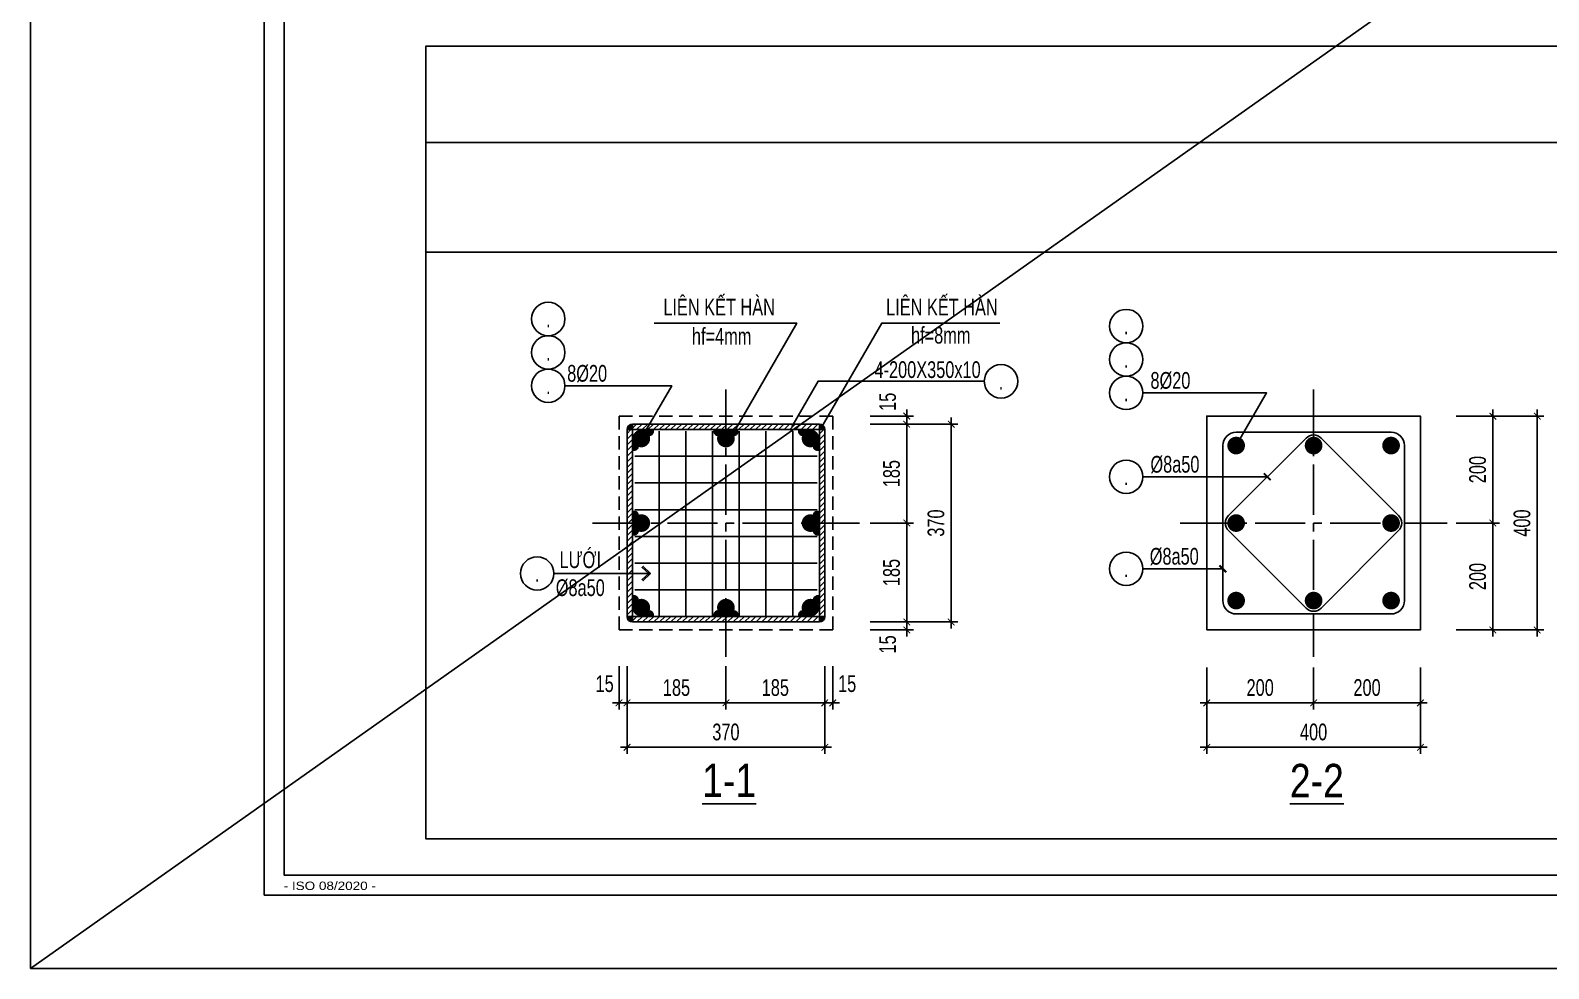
# Model space of a CAD drawing. Extents: x -24357 to 91799, y -17201 to -2351.
# Drawn here: x 70774 to 76457, y -17201 to -13691 of the extents above; entities that cross this region are included whole.
import ezdxf
from ezdxf.enums import TextEntityAlignment as Align

# ---------------------------------------------------------------- set-up
doc = ezdxf.new("R2010")
doc.units = 0
doc.header["$LTSCALE"] = 500
doc.header["$MEASUREMENT"] = 0
doc.header["$PDMODE"] = 3
doc.linetypes.add('CENTER2', pattern=[1.125, 0.75, -0.125, 0.125, -0.125])
doc.linetypes.add('HIDDEN', pattern=[0.375, 0.25, -0.125])
doc.layers.get('0').update_dxf_attribs({"linetype": 'CONTINUOUS'})
doc.layers.get('DEFPOINTS').update_dxf_attribs({"linetype": 'CONTINUOUS'})
for name, color, linetype in [('CDC -TEXT KHUNG', 7, 'CONTINUOUS'), ('CDC-KHUNGTEN', 7, 'CONTINUOUS'), ('CDC.01.AXIS', 160, 'CENTER2'), ('CDC.02.DIM', 1, 'CONTINUOUS'), ('CDC.03.BORDER', 3, 'CONTINUOUS'), ('CDC.04.HIDDEN', 8, 'HIDDEN'), ('CDC.05.STEEL', 4, 'CONTINUOUS'), ('CDC.06.TEXT', 2, 'CONTINUOUS'), ('CDC.10.HATCH', 251, 'CONTINUOUS'), ('CDC.11.NOTE', 8, 'CONTINUOUS')]:
    doc.layers.add(name, color=color, linetype=linetype)
doc.layers.add('KCS_Plotter', color=11, linetype='CONTINUOUS', plot=False)
doc.styles.add('ARIAL', font='arial.ttf', dxfattribs={"width": 0.7})
doc.styles.add('KT CDC', font='arial.ttf', dxfattribs={"width": 0.85, "height": 200})
doc.dimstyles.new('DIM25X0.5', dxfattribs={"dimscale": 25, "dimtxt": 2.5, "dimasz": 1, "dimexe": 1, "dimexo": 0, "dimgap": 1, "dimtad": 1, "dimdec": 0, "dimlfac": 0.5, "dimzin": 0, "dimdsep": 46, "dimtxsty": 'ARIAL', "dimblk": 'ARCHTICK', "dimcen": 0, "dimdle": 1, "dimclrd": 1, "dimclre": 1, "dimclrt": 2, "dimadec": 0, "dimazin": 0, "dimtfac": 1, "dimtdec": 0, "dimtix": 1, "dimtmove": 2, "dimatfit": 3, "dimldrblk": 'ARCHTICK', "dimfxl": 1, "dimtolj": 1, "dimtzin": 0, "dimarcsym": 0})

# ---------------------------------------------------------------- blocks, each defined once
blk = doc.blocks.new('_ArchTick')
at = {"color": 0, "linetype": 'ByBlock', "const_width": 0.15}
blk.add_lwpolyline([(-0.5, -0.5), (0.5, 0.5)], dxfattribs=at)
blk = doc.blocks.new('*D349')
at = {"layer": 'CDC.02.DIM', "color": 1, "lineweight": -2, "transparency": 16777216}
for p, q in [((73007.4, -16069.9), (73007.4, -16232.1)), ((73377.4, -16069.9), (73377.4, -16232.1)), ((73402.4, -16207.1), (72982.4, -16207.1))]:
    blk.add_line(p, q, dxfattribs=at)
at = {"layer": 'DEFPOINTS', "color": 0, "transparency": 16777216}
for p in [(73007.4, -16069.9), (73377.4, -16069.9), (73007.4, -16207.1)]:
    blk.add_point(p, dxfattribs=at)
at = {"layer": 'CDC.02.DIM', "color": 1, "lineweight": -2, "transparency": 16777216, "xscale": 25, "yscale": 25, "zscale": 25, "rotation": 180}
blk.add_blockref('_ArchTick', (73007.4, -16207.1), dxfattribs=at)
at = {"layer": 'CDC.02.DIM', "color": 1, "lineweight": -2, "transparency": 16777216, "xscale": 25, "yscale": 25, "zscale": 25}
blk.add_blockref('_ArchTick', (73377.4, -16207.1), dxfattribs=at)
at = {"layer": 'CDC.02.DIM', "color": 2, "transparency": 16777216, "insert": (73192.4, -16150.2), "char_height": 62.5, "attachment_point": 5, "style": 'ARIAL'}
blk.add_mtext('\\A1;185', dxfattribs=at)
blk = doc.blocks.new('*D350')
at = {"layer": 'CDC.02.DIM', "color": 1, "lineweight": -2, "transparency": 16777216}
for p, q in [((73007.4, -16069.9), (73007.4, -16398.3)), ((73747.4, -16069.9), (73747.4, -16398.3)), ((73772.4, -16373.3), (72982.4, -16373.3))]:
    blk.add_line(p, q, dxfattribs=at)
at = {"layer": 'DEFPOINTS', "color": 0, "transparency": 16777216}
for p in [(73007.4, -16069.9), (73747.4, -16069.9), (73007.4, -16373.3)]:
    blk.add_point(p, dxfattribs=at)
at = {"layer": 'CDC.02.DIM', "color": 1, "lineweight": -2, "transparency": 16777216, "xscale": 25, "yscale": 25, "zscale": 25, "rotation": 180}
blk.add_blockref('_ArchTick', (73007.4, -16373.3), dxfattribs=at)
at = {"layer": 'CDC.02.DIM', "color": 1, "lineweight": -2, "transparency": 16777216, "xscale": 25, "yscale": 25, "zscale": 25}
blk.add_blockref('_ArchTick', (73747.4, -16373.3), dxfattribs=at)
at = {"layer": 'CDC.02.DIM', "color": 2, "transparency": 16777216, "insert": (73377.4, -16316.4), "char_height": 62.5, "attachment_point": 5, "style": 'ARIAL'}
blk.add_mtext('\\A1;370', dxfattribs=at)
blk = doc.blocks.new('*D351')
at = {"layer": 'CDC.02.DIM', "color": 1, "lineweight": -2, "transparency": 16777216}
for p, q in [((72977.4, -16069.9), (72977.4, -16232.1)), ((73007.4, -16069.9), (73007.4, -16232.1)), ((72977.4, -16207.1), (72952.4, -16207.1)), ((72977.4, -16207.1), (73007.4, -16207.1)), ((73007.4, -16207.1), (73032.4, -16207.1))]:
    blk.add_line(p, q, dxfattribs=at)
at = {"layer": 'DEFPOINTS', "color": 0, "transparency": 16777216}
for p in [(72977.4, -16069.9), (73007.4, -16069.9), (73007.4, -16207.1)]:
    blk.add_point(p, dxfattribs=at)
at = {"layer": 'CDC.02.DIM', "color": 1, "lineweight": -2, "transparency": 16777216, "xscale": 25, "yscale": 25, "zscale": 25}
blk.add_blockref('_ArchTick', (72977.4, -16207.1), dxfattribs=at)
at = {"layer": 'CDC.02.DIM', "color": 1, "lineweight": -2, "transparency": 16777216, "xscale": 25, "yscale": 25, "zscale": 25, "rotation": 180}
blk.add_blockref('_ArchTick', (73007.4, -16207.1), dxfattribs=at)
at = {"layer": 'CDC.02.DIM', "color": 2, "transparency": 16777216, "insert": (72923.5, -16135.6), "char_height": 62.5, "attachment_point": 5, "style": 'ARIAL'}
blk.add_mtext('\\A1;15', dxfattribs=at)
blk = doc.blocks.new('*D352')
at = {"layer": 'CDC.02.DIM', "color": 1, "lineweight": -2, "transparency": 16777216}
for p, q in [((73377.4, -16069.9), (73377.4, -16232.1)), ((73747.4, -16069.9), (73747.4, -16232.1)), ((73352.4, -16207.1), (73772.4, -16207.1))]:
    blk.add_line(p, q, dxfattribs=at)
at = {"layer": 'DEFPOINTS', "color": 0, "transparency": 16777216}
for p in [(73377.4, -16069.9), (73747.4, -16069.9), (73747.4, -16207.1)]:
    blk.add_point(p, dxfattribs=at)
at = {"layer": 'CDC.02.DIM', "color": 1, "lineweight": -2, "transparency": 16777216, "xscale": 25, "yscale": 25, "zscale": 25, "rotation": 180}
blk.add_blockref('_ArchTick', (73377.4, -16207.1), dxfattribs=at)
at = {"layer": 'CDC.02.DIM', "color": 1, "lineweight": -2, "transparency": 16777216, "xscale": 25, "yscale": 25, "zscale": 25}
blk.add_blockref('_ArchTick', (73747.4, -16207.1), dxfattribs=at)
at = {"layer": 'CDC.02.DIM', "color": 2, "transparency": 16777216, "insert": (73562.4, -16150.2), "char_height": 62.5, "attachment_point": 5, "style": 'ARIAL'}
blk.add_mtext('\\A1;185', dxfattribs=at)
blk = doc.blocks.new('*D353')
at = {"layer": 'CDC.02.DIM', "color": 1, "lineweight": -2, "transparency": 16777216}
for p, q in [((73747.4, -16069.9), (73747.4, -16232.1)), ((73777.4, -16069.9), (73777.4, -16232.1)), ((73747.4, -16207.1), (73722.4, -16207.1)), ((73777.4, -16207.1), (73747.4, -16207.1)), ((73777.4, -16207.1), (73802.4, -16207.1))]:
    blk.add_line(p, q, dxfattribs=at)
at = {"layer": 'DEFPOINTS', "color": 0, "transparency": 16777216}
for p in [(73747.4, -16069.9), (73777.4, -16069.9), (73747.4, -16207.1)]:
    blk.add_point(p, dxfattribs=at)
at = {"layer": 'CDC.02.DIM', "color": 1, "lineweight": -2, "transparency": 16777216, "xscale": 25, "yscale": 25, "zscale": 25}
blk.add_blockref('_ArchTick', (73747.4, -16207.1), dxfattribs=at)
at = {"layer": 'CDC.02.DIM', "color": 1, "lineweight": -2, "transparency": 16777216, "xscale": 25, "yscale": 25, "zscale": 25, "rotation": 180}
blk.add_blockref('_ArchTick', (73777.4, -16207.1), dxfattribs=at)
at = {"layer": 'CDC.02.DIM', "color": 2, "transparency": 16777216, "insert": (73831.2, -16135.6), "char_height": 62.5, "attachment_point": 5, "style": 'ARIAL'}
blk.add_mtext('\\A1;15', dxfattribs=at)
blk = doc.blocks.new('*D356')
at = {"layer": 'CDC.02.DIM', "color": 1, "lineweight": -2, "transparency": 16777216}
for p, q in [((74054.5, -15509.4), (74054.5, -15929.4)), ((73917.4, -15534.4), (74079.5, -15534.4)), ((73917.4, -15904.4), (74079.5, -15904.4))]:
    blk.add_line(p, q, dxfattribs=at)
at = {"layer": 'DEFPOINTS', "color": 0, "transparency": 16777216}
for p in [(73917.4, -15534.4), (73917.4, -15904.4), (74054.5, -15904.4)]:
    blk.add_point(p, dxfattribs=at)
at = {"layer": 'CDC.02.DIM', "color": 1, "lineweight": -2, "transparency": 16777216, "xscale": 25, "yscale": 25, "zscale": 25}
for p, rotation in [((74054.5, -15534.4), 90), ((74054.5, -15904.4), 270)]:
    blk.add_blockref('_ArchTick', p, dxfattribs=dict(at, rotation=rotation))
at = {"layer": 'CDC.02.DIM', "color": 2, "transparency": 16777216, "insert": (73997.6, -15719.4), "char_height": 62.5, "attachment_point": 5, "rotation": 90, "style": 'ARIAL'}
blk.add_mtext('\\A1;185', dxfattribs=at)
blk = doc.blocks.new('*D357')
at = {"layer": 'CDC.02.DIM', "color": 1, "lineweight": -2, "transparency": 16777216}
for p, q in [((73917.4, -15164.4), (74245.8, -15164.4)), ((74220.8, -15139.4), (74220.8, -15929.4)), ((73917.4, -15904.4), (74245.8, -15904.4))]:
    blk.add_line(p, q, dxfattribs=at)
at = {"layer": 'DEFPOINTS', "color": 0, "transparency": 16777216}
for p in [(73917.4, -15164.4), (73917.4, -15904.4), (74220.8, -15904.4)]:
    blk.add_point(p, dxfattribs=at)
at = {"layer": 'CDC.02.DIM', "color": 1, "lineweight": -2, "transparency": 16777216, "xscale": 25, "yscale": 25, "zscale": 25}
for p, rotation in [((74220.8, -15164.4), 90), ((74220.8, -15904.4), 270)]:
    blk.add_blockref('_ArchTick', p, dxfattribs=dict(at, rotation=rotation))
at = {"layer": 'CDC.02.DIM', "color": 2, "transparency": 16777216, "insert": (74163.9, -15534.4), "char_height": 62.5, "attachment_point": 5, "rotation": 90, "style": 'ARIAL'}
blk.add_mtext('\\A1;370', dxfattribs=at)
blk = doc.blocks.new('*D358')
at = {"layer": 'CDC.02.DIM', "color": 1, "lineweight": -2, "transparency": 16777216}
for p, q in [((73917.4, -15904.4), (74079.5, -15904.4)), ((74054.5, -15904.4), (74054.5, -15879.4)), ((74054.5, -15934.4), (74054.5, -15904.4)), ((73917.4, -15934.4), (74079.5, -15934.4)), ((74054.5, -15934.4), (74054.5, -15959.4))]:
    blk.add_line(p, q, dxfattribs=at)
at = {"layer": 'DEFPOINTS', "color": 0, "transparency": 16777216}
for p in [(73917.4, -15904.4), (74054.5, -15904.4), (73917.4, -15934.4)]:
    blk.add_point(p, dxfattribs=at)
at = {"layer": 'CDC.02.DIM', "color": 1, "lineweight": -2, "transparency": 16777216, "xscale": 25, "yscale": 25, "zscale": 25}
for p, rotation in [((74054.5, -15904.4), 270), ((74054.5, -15934.4), 90)]:
    blk.add_blockref('_ArchTick', p, dxfattribs=dict(at, rotation=rotation))
at = {"layer": 'CDC.02.DIM', "color": 2, "transparency": 16777216, "insert": (73983, -15988.3), "char_height": 62.5, "attachment_point": 5, "rotation": 90, "style": 'ARIAL'}
blk.add_mtext('\\A1;15', dxfattribs=at)
blk = doc.blocks.new('*D354')
at = {"layer": 'CDC.02.DIM', "color": 1, "lineweight": -2, "transparency": 16777216}
for p, q in [((73917.4, -15164.4), (74079.5, -15164.4)), ((74054.5, -15559.4), (74054.5, -15139.4)), ((73917.4, -15534.4), (74079.5, -15534.4))]:
    blk.add_line(p, q, dxfattribs=at)
at = {"layer": 'DEFPOINTS', "color": 0, "transparency": 16777216}
for p in [(73917.4, -15164.4), (74054.5, -15164.4), (73917.4, -15534.4)]:
    blk.add_point(p, dxfattribs=at)
at = {"layer": 'CDC.02.DIM', "color": 1, "lineweight": -2, "transparency": 16777216, "xscale": 25, "yscale": 25, "zscale": 25}
for p, rotation in [((74054.5, -15164.4), 90), ((74054.5, -15534.4), 270)]:
    blk.add_blockref('_ArchTick', p, dxfattribs=dict(at, rotation=rotation))
at = {"layer": 'CDC.02.DIM', "color": 2, "transparency": 16777216, "insert": (73997.6, -15349.4), "char_height": 62.5, "attachment_point": 5, "rotation": 90, "style": 'ARIAL'}
blk.add_mtext('\\A1;185', dxfattribs=at)
blk = doc.blocks.new('*D355')
at = {"layer": 'CDC.02.DIM', "color": 1, "lineweight": -2, "transparency": 16777216}
for p, q in [((74054.5, -15134.4), (74054.5, -15109.4)), ((73917.4, -15134.4), (74079.5, -15134.4)), ((73917.4, -15164.4), (74079.5, -15164.4)), ((74054.5, -15134.4), (74054.5, -15164.4)), ((74054.5, -15164.4), (74054.5, -15189.4))]:
    blk.add_line(p, q, dxfattribs=at)
at = {"layer": 'DEFPOINTS', "color": 0, "transparency": 16777216}
for p in [(73917.4, -15134.4), (73917.4, -15164.4), (74054.5, -15164.4)]:
    blk.add_point(p, dxfattribs=at)
at = {"layer": 'CDC.02.DIM', "color": 1, "lineweight": -2, "transparency": 16777216, "xscale": 25, "yscale": 25, "zscale": 25}
for p, rotation in [((74054.5, -15134.4), 270), ((74054.5, -15164.4), 90)]:
    blk.add_blockref('_ArchTick', p, dxfattribs=dict(at, rotation=rotation))
at = {"layer": 'CDC.02.DIM', "color": 2, "transparency": 16777216, "insert": (73983, -15080.6), "char_height": 62.5, "attachment_point": 5, "rotation": 90, "style": 'ARIAL'}
blk.add_mtext('\\A1;15', dxfattribs=at)
blk = doc.blocks.new('*D359')
at = {"layer": 'CDC.02.DIM', "color": 1, "lineweight": -2, "transparency": 16777216}
for p, q in [((75577.4, -16074.4), (75577.4, -16232.1)), ((75977.4, -16074.4), (75977.4, -16232.1)), ((76002.4, -16207.1), (75552.4, -16207.1))]:
    blk.add_line(p, q, dxfattribs=at)
at = {"layer": 'DEFPOINTS', "color": 0, "transparency": 16777216}
for p in [(75577.4, -16074.4), (75977.4, -16074.4), (75577.4, -16207.1)]:
    blk.add_point(p, dxfattribs=at)
at = {"layer": 'CDC.02.DIM', "color": 1, "lineweight": -2, "transparency": 16777216, "xscale": 25, "yscale": 25, "zscale": 25, "rotation": 180}
blk.add_blockref('_ArchTick', (75577.4, -16207.1), dxfattribs=at)
at = {"layer": 'CDC.02.DIM', "color": 1, "lineweight": -2, "transparency": 16777216, "xscale": 25, "yscale": 25, "zscale": 25}
blk.add_blockref('_ArchTick', (75977.4, -16207.1), dxfattribs=at)
at = {"layer": 'CDC.02.DIM', "color": 2, "transparency": 16777216, "insert": (75777.4, -16150.2), "char_height": 62.5, "attachment_point": 5, "style": 'ARIAL'}
blk.add_mtext('\\A1;200', dxfattribs=at)
blk = doc.blocks.new('*D360')
at = {"layer": 'CDC.02.DIM', "color": 1, "lineweight": -2, "transparency": 16777216}
for p, q in [((75177.4, -16074.4), (75177.4, -16232.1)), ((75577.4, -16074.4), (75577.4, -16232.1)), ((75602.4, -16207.1), (75152.4, -16207.1))]:
    blk.add_line(p, q, dxfattribs=at)
at = {"layer": 'DEFPOINTS', "color": 0, "transparency": 16777216}
for p in [(75177.4, -16074.4), (75577.4, -16074.4), (75177.4, -16207.1)]:
    blk.add_point(p, dxfattribs=at)
at = {"layer": 'CDC.02.DIM', "color": 1, "lineweight": -2, "transparency": 16777216, "xscale": 25, "yscale": 25, "zscale": 25, "rotation": 180}
blk.add_blockref('_ArchTick', (75177.4, -16207.1), dxfattribs=at)
at = {"layer": 'CDC.02.DIM', "color": 1, "lineweight": -2, "transparency": 16777216, "xscale": 25, "yscale": 25, "zscale": 25}
blk.add_blockref('_ArchTick', (75577.4, -16207.1), dxfattribs=at)
at = {"layer": 'CDC.02.DIM', "color": 2, "transparency": 16777216, "insert": (75377.4, -16150.2), "char_height": 62.5, "attachment_point": 5, "style": 'ARIAL'}
blk.add_mtext('\\A1;200', dxfattribs=at)
blk = doc.blocks.new('*D361')
at = {"layer": 'CDC.02.DIM', "color": 1, "lineweight": -2, "transparency": 16777216}
for p, q in [((75177.4, -16074.4), (75177.4, -16398.3)), ((75977.4, -16074.4), (75977.4, -16398.3)), ((76002.4, -16373.3), (75152.4, -16373.3))]:
    blk.add_line(p, q, dxfattribs=at)
at = {"layer": 'DEFPOINTS', "color": 0, "transparency": 16777216}
for p in [(75177.4, -16074.4), (75977.4, -16074.4), (75177.4, -16373.3)]:
    blk.add_point(p, dxfattribs=at)
at = {"layer": 'CDC.02.DIM', "color": 1, "lineweight": -2, "transparency": 16777216, "xscale": 25, "yscale": 25, "zscale": 25, "rotation": 180}
blk.add_blockref('_ArchTick', (75177.4, -16373.3), dxfattribs=at)
at = {"layer": 'CDC.02.DIM', "color": 1, "lineweight": -2, "transparency": 16777216, "xscale": 25, "yscale": 25, "zscale": 25}
blk.add_blockref('_ArchTick', (75977.4, -16373.3), dxfattribs=at)
at = {"layer": 'CDC.02.DIM', "color": 2, "transparency": 16777216, "insert": (75577.4, -16316.4), "char_height": 62.5, "attachment_point": 5, "style": 'ARIAL'}
blk.add_mtext('\\A1;400', dxfattribs=at)
blk = doc.blocks.new('*D362')
at = {"layer": 'CDC.02.DIM', "color": 1, "lineweight": -2, "transparency": 16777216}
for p, q in [((76248.4, -15109.4), (76248.4, -15559.4)), ((76111.2, -15134.4), (76273.4, -15134.4)), ((76111.2, -15534.4), (76273.4, -15534.4))]:
    blk.add_line(p, q, dxfattribs=at)
at = {"layer": 'DEFPOINTS', "color": 0, "transparency": 16777216}
for p in [(76111.2, -15134.4), (76111.2, -15534.4), (76248.4, -15534.4)]:
    blk.add_point(p, dxfattribs=at)
at = {"layer": 'CDC.02.DIM', "color": 1, "lineweight": -2, "transparency": 16777216, "xscale": 25, "yscale": 25, "zscale": 25}
for p, rotation in [((76248.4, -15134.4), 90), ((76248.4, -15534.4), 270)]:
    blk.add_blockref('_ArchTick', p, dxfattribs=dict(at, rotation=rotation))
at = {"layer": 'CDC.02.DIM', "color": 2, "transparency": 16777216, "insert": (76191.5, -15334.4), "char_height": 62.5, "attachment_point": 5, "rotation": 90, "style": 'ARIAL'}
blk.add_mtext('\\A1;200', dxfattribs=at)
blk = doc.blocks.new('*D363')
at = {"layer": 'CDC.02.DIM', "color": 1, "lineweight": -2, "transparency": 16777216}
for p, q in [((76248.4, -15509.4), (76248.4, -15959.4)), ((76111.2, -15534.4), (76273.4, -15534.4)), ((76111.2, -15934.4), (76273.4, -15934.4))]:
    blk.add_line(p, q, dxfattribs=at)
at = {"layer": 'DEFPOINTS', "color": 0, "transparency": 16777216}
for p in [(76111.2, -15534.4), (76111.2, -15934.4), (76248.4, -15934.4)]:
    blk.add_point(p, dxfattribs=at)
at = {"layer": 'CDC.02.DIM', "color": 1, "lineweight": -2, "transparency": 16777216, "xscale": 25, "yscale": 25, "zscale": 25}
for p, rotation in [((76248.4, -15534.4), 90), ((76248.4, -15934.4), 270)]:
    blk.add_blockref('_ArchTick', p, dxfattribs=dict(at, rotation=rotation))
at = {"layer": 'CDC.02.DIM', "color": 2, "transparency": 16777216, "insert": (76191.5, -15734.4), "char_height": 62.5, "attachment_point": 5, "rotation": 90, "style": 'ARIAL'}
blk.add_mtext('\\A1;200', dxfattribs=at)
blk = doc.blocks.new('*D364')
at = {"layer": 'CDC.02.DIM', "color": 1, "lineweight": -2, "transparency": 16777216}
for p, q in [((76414.6, -15109.4), (76414.6, -15959.4)), ((76111.2, -15134.4), (76439.6, -15134.4)), ((76111.2, -15934.4), (76439.6, -15934.4))]:
    blk.add_line(p, q, dxfattribs=at)
at = {"layer": 'DEFPOINTS', "color": 0, "transparency": 16777216}
for p in [(76111.2, -15134.4), (76111.2, -15934.4), (76414.6, -15934.4)]:
    blk.add_point(p, dxfattribs=at)
at = {"layer": 'CDC.02.DIM', "color": 1, "lineweight": -2, "transparency": 16777216, "xscale": 25, "yscale": 25, "zscale": 25}
for p, rotation in [((76414.6, -15134.4), 90), ((76414.6, -15934.4), 270)]:
    blk.add_blockref('_ArchTick', p, dxfattribs=dict(at, rotation=rotation))
at = {"layer": 'CDC.02.DIM', "color": 2, "transparency": 16777216, "insert": (76357.7, -15534.4), "char_height": 62.5, "attachment_point": 5, "rotation": 90, "style": 'ARIAL'}
blk.add_mtext('\\A1;400', dxfattribs=at)
blk = doc.blocks.new('KHUNG A1')
at = {"layer": 'CDC-KHUNGTEN'}
blk.add_lwpolyline([(10366.22, 712.17), (10366.22, 1278.17), (9655.22, 1278.17), (9655.22, 712.17)], close=True, dxfattribs=at)
at = {"layer": 'CDC.10.HATCH', "color": 8}
blk.add_lwpolyline([(9652.22, 709.17), (10447.22, 709.17), (10447.22, 1281.17), (9652.22, 1281.17)], close=True, dxfattribs=at)
at = {"layer": 'DEFPOINTS', "color": 1}
blk.add_lwpolyline([(9617.22, 698.17), (9617.22, 1292.17), (10458.22, 1292.17), (10458.22, 698.17), (9617.22, 698.17)], close=True, dxfattribs=at)
at = {"layer": 'CDC -TEXT KHUNG', "color": 6, "style": 'KT CDC', "width": 1.15}
blk.add_text('- ISO 08/2020 -', height=1.2569, dxfattribs=at).set_placement((9655.16, 709.94))

msp = doc.modelspace()

# ---------------------------------------------------------------- hatches: boundary and pattern name
at = {"layer": 'CDC.05.STEEL'}
for points in [[(73027.38, -15164.42, 0.4142136), (73007.38, -15184.42), (73027.38, -15184.42)], [(73727.38, -15164.42, -0.4142136), (73747.38, -15184.42), (73727.38, -15184.42)], [(73102.84, -15184.42), (73078.53, -15184.42, 1.7746674)], [(73335.24, -15184.42), (73359.55, -15184.42, -1.7746674)], [(73419.52, -15184.42), (73395.22, -15184.42, 1.7746674)], [(73652.26, -15184.42), (73676.57, -15184.42, -1.7746674)], [(73027.38, -15259.87), (73027.38, -15235.57, -1.7746674)], [(73727.71, -15259.87), (73727.71, -15235.57, 1.7746674)], [(73027.38, -15492.52), (73027.38, -15516.83, 1.7746674)], [(73727.38, -15492.52), (73727.38, -15516.83, -1.7746674)], [(73027.38, -15576.31), (73027.38, -15552.01, -1.7746674)], [(73727.38, -15576.31), (73727.38, -15552.01, 1.7746674)], [(73027.38, -15808.97), (73027.38, -15833.27, 1.7746674)], [(73727.71, -15808.97), (73727.71, -15833.27, -1.7746674)], [(73027.38, -15904.42, -0.4142136), (73007.38, -15884.42), (73027.38, -15884.42)], [(73102.84, -15884.42), (73078.53, -15884.42, -1.7746674)], [(73335.24, -15884.42), (73359.55, -15884.42, 1.7746674)], [(73419.52, -15884.42), (73395.22, -15884.42, -1.7746674)], [(73651.93, -15884.42), (73676.24, -15884.42, 1.7746674)], [(73727.38, -15904.42, 0.4142136), (73747.38, -15884.42), (73727.38, -15884.42)]]:
    msp.add_hatch(color=256, dxfattribs=at).paths.add_polyline_path(points)
at = {"layer": 'CDC.10.HATCH'}
h = msp.add_hatch(dxfattribs=at)
h.set_pattern_fill('ANSI31', color=256, scale=120, style=0)
h.set_pattern_definition([(45, (-170407.062, -329614.14), (-10.6066017, 10.6066017), [])])
h.paths.add_polyline_path([(73377.38, -15164.42), (73133.57, -15164.42), (73122.02, -15184.42), (73377.38, -15184.42)])
h.paths.add_polyline_path([(73027.38, -15534.42), (73027.38, -15184.42), (73007.38, -15184.42), (73007.38, -15534.42)])
h.paths.add_polyline_path([(73027.38, -15164.42), (73027.38, -15184.42), (73122.02, -15184.42), (73133.57, -15164.42)])
h.paths.add_polyline_path([(73377.38, -15884.42), (73027.38, -15884.42), (73027.38, -15904.42), (73377.38, -15904.42)])
h.paths.add_polyline_path([(73007.38, -15884.42), (73027.38, -15884.42), (73027.38, -15534.42), (73007.38, -15534.42)])
h.paths.add_polyline_path([(73727.38, -15534.42), (73727.38, -15884.42), (73747.38, -15884.42), (73747.38, -15534.42)])
h.paths.add_polyline_path([(73727.38, -15904.42), (73727.38, -15884.42), (73377.38, -15884.42), (73377.38, -15904.42)])
h.paths.add_polyline_path([(73377.38, -15184.42), (73727.38, -15184.42), (73727.38, -15164.42), (73377.38, -15164.42)])
h.paths.add_polyline_path([(73747.38, -15184.42), (73727.38, -15184.42), (73727.38, -15534.42), (73747.38, -15534.42)])

# ---------------------------------------------------------------- linework, layer by layer
at = {"layer": 'CDC.01.AXIS', "ltscale": 0.5}
for p, q in [((73377.38, -15034.42), (73377.38, -16034.42)), ((75577.38, -15034.42), (75577.38, -16034.42)), ((72877.38, -15534.42), (73877.38, -15534.42)), ((75077.38, -15534.42), (76077.38, -15534.42))]:
    msp.add_line(p, q, dxfattribs=at)
at = {"layer": 'CDC.02.DIM'}
for centre, start, end in [((73090.68, -15191.78), 148.80129, 31.19871), ((73347.4, -15191.78), 148.80129, 31.19871), ((73407.37, -15191.78), 148.80129, 31.19871), ((73664.41, -15191.78), 148.80129, 31.19871), ((73034.74, -15247.72), 238.80129, 121.19871), ((73720.35, -15247.72), 58.80129, 301.19871), ((73034.74, -15504.68), 238.80129, 121.19871), ((73720.02, -15504.68), 58.80129, 301.19871), ((73034.74, -15564.16), 238.80129, 121.19871), ((73720.02, -15564.16), 58.80129, 301.19871), ((73034.74, -15821.12), 238.80129, 121.19871), ((73720.35, -15821.12), 58.80129, 301.19871), ((73090.68, -15877.06), 328.80129, 211.19871), ((73347.4, -15877.06), 328.80129, 211.19871), ((73407.37, -15877.06), 328.80129, 211.19871), ((73664.08, -15877.06), 328.80129, 211.19871)]:
    msp.add_arc(centre, 14.21, start, end, dxfattribs=at)
at = {"layer": 'CDC.03.BORDER'}
for p, q in [((72253.64, -14110.39), (83511.14, -14110.39)), ((72253.64, -14520.39), (83511.14, -14520.39))]:
    msp.add_line(p, q, dxfattribs=at)
msp.add_lwpolyline([(83511.14, -16715.75), (72253.64, -16715.75), (72253.64, -13750.39), (83511.14, -13750.39)], dxfattribs=at)
msp.add_lwpolyline([(75177.38, -15934.42), (75977.38, -15934.42), (75977.38, -15134.42), (75177.38, -15134.42)], close=True, dxfattribs=at)
at = {"layer": 'CDC.04.HIDDEN', "ltscale": 0.4}
msp.add_lwpolyline([(72977.38, -15934.42), (73777.38, -15934.42), (73777.38, -15134.42), (72977.38, -15134.42)], close=True, dxfattribs=at)
at = {"layer": 'CDC.05.STEEL', "ltscale": 0.4}
for p, q in [((73027.38, -15184.42), (73027.38, -15164.42)), ((73727.38, -15184.42), (73727.38, -15164.42)), ((73027.38, -15184.42), (73007.38, -15184.42)), ((73727.38, -15184.42), (73747.38, -15184.42)), ((73027.38, -15884.42), (73007.38, -15884.42)), ((73027.38, -15884.42), (73027.38, -15904.42)), ((73727.38, -15884.42), (73727.38, -15904.42)), ((73727.38, -15884.42), (73747.38, -15884.42))]:
    msp.add_line(p, q, dxfattribs=at)
at = {"layer": 'CDC.05.STEEL'}
for p, q in [((73127.38, -15190.09), (73127.38, -15880.17)), ((73227.38, -15190.09), (73227.38, -15880.17)), ((73327.38, -15190.09), (73327.38, -15880.17)), ((73427.38, -15190.09), (73427.38, -15880.17)), ((73527.38, -15190.09), (73527.38, -15880.17)), ((73627.38, -15190.09), (73627.38, -15880.17)), ((73036.68, -15284.42), (73718.42, -15284.42)), ((73036.68, -15384.42), (73718.42, -15384.42)), ((73036.68, -15484.42), (73718.42, -15484.42)), ((73036.68, -15584.42), (73718.42, -15584.42)), ((73036.68, -15684.42), (73718.42, -15684.42)), ((73036.68, -15784.42), (73718.42, -15784.42))]:
    msp.add_line(p, q, dxfattribs=at)
at = {"layer": 'CDC.05.STEEL', "ltscale": 0.4}
for points in [[(73727.38, -15164.42), (73027.38, -15164.42)], [(73007.38, -15184.42), (73007.38, -15884.42)], [(73747.38, -15884.42), (73747.38, -15184.42)], [(73027.38, -15904.42), (73727.38, -15904.42)]]:
    msp.add_lwpolyline(points, dxfattribs=at)
msp.add_lwpolyline([(73027.38, -15884.42), (73727.38, -15884.42), (73727.38, -15184.42), (73027.38, -15184.42)], close=True, dxfattribs=at)
at = {"layer": 'CDC.05.STEEL'}
for points, const_width in [([(73072.39, -15206.28, 1), (73049, -15229.67, 1)], 33.08), ([(73389.08, -15206.28, 1), (73365.69, -15229.67, 1)], 33.08), ([(73682.38, -15206.28, -1), (73705.76, -15229.67, -1)], 33.08), ([(75299.08, -15232.73, 1), (75275.69, -15256.11, 1)], 33.08), ([(75589.08, -15232.73, 1), (75565.69, -15256.11, 1)], 33.08), ([(75855.69, -15232.73, -1), (75879.08, -15256.11, -1)], 33.08), ([(73072.39, -15546.11, -1), (73049, -15522.73, -1)], 33.08), ([(73682.38, -15546.11, 1), (73705.76, -15522.73, 1)], 33.08), ([(75299.08, -15546.11, -1), (75275.69, -15522.73, -1)], 33.08), ([(75855.69, -15546.11, 1), (75879.08, -15522.73, 1)], 33.07), ([(75299.08, -15836.11, -1), (75275.69, -15812.73, -1)], 33.08), ([(75589.08, -15836.11, -1), (75565.69, -15812.73, -1)], 33.08), ([(75855.69, -15836.11, 1), (75879.08, -15812.73, 1)], 33.08), ([(73072.39, -15862.55, -1), (73049, -15839.17, -1)], 33.08), ([(73389.08, -15862.55, -1), (73365.69, -15839.17, -1)], 33.08), ([(73682.38, -15862.55, 1), (73705.76, -15839.17, 1)], 33.08)]:
    msp.add_lwpolyline(points, format="xyb", close=True, dxfattribs=dict(at, const_width=const_width))
for points in [[(75287.38, -15874.42), (75867.38, -15874.42, 0.4142136), (75917.38, -15824.42), (75917.38, -15244.42, 0.4142136), (75867.38, -15194.42), (75287.38, -15194.42, 0.4142136), (75237.38, -15244.42), (75237.38, -15824.42, 0.4142136)], [(75259.1, -15506.13), (75549.1, -15216.13, -0.4142136), (75605.67, -15216.13), (75895.67, -15506.13, -0.4142136), (75895.67, -15562.7), (75605.67, -15852.7, -0.4142136), (75549.1, -15852.7), (75259.1, -15562.7, -0.4142136)]]:
    msp.add_lwpolyline(points, format="xyb", close=True, dxfattribs=at)
for centre, start, end in [((73027.38, -15184.42), 90, 180), ((73727.38, -15184.42), 0, 90), ((73027.38, -15884.42), 180, 270), ((73727.38, -15884.42), 270, 0)]:
    msp.add_arc(centre, 20, start, end, dxfattribs=at)
at = {"layer": 'CDC.11.NOTE'}
for p, q in [((75404.1, -15361.13), (74938.32, -15361.13)), ((75237.38, -15705.35), (74938.49, -15705.35))]:
    msp.add_line(p, q, dxfattribs=at)
for points in [[(73407.78, -15193.07), (73642.79, -14786.01), (73108.37, -14786.01)], [(73732.74, -15180.65), (73960.58, -14786.01), (74403.19, -14786.01)], [(73624.13, -15174.42), (73722.51, -15004.02), (74344.75, -15004.02)], [(73060.7, -15217.98), (73174.54, -15020.8), (72774.98, -15020.8)], [(75287.38, -15244.42), (75401.22, -15047.24), (74938.32, -15047.24)], [(73094.73, -15723), (73068, -15696.27), (73063.54, -15700.73), (73088.43, -15723), (73063.54, -15745.27), (73068, -15749.73), (73094.73, -15723), (73094.73, -15723), (72733.32, -15723)]]:
    msp.add_lwpolyline(points, dxfattribs=at)
at = {"layer": 'CDC.11.NOTE', "const_width": 7.5}
for points in [[(75416.97, -15374.01), (75391.23, -15348.26)], [(75250.25, -15718.22), (75224.51, -15692.48)]]:
    msp.add_lwpolyline(points, dxfattribs=at)
at = {"layer": 'CDC.11.NOTE'}
for centre in [(72712.48, -14770.8), (74875.82, -14797.24), (72712.48, -14895.8), (74875.82, -14922.24), (74407.25, -15004.02), (72712.48, -15020.8), (74875.82, -15047.24), (74875.82, -15361.13), (72670.82, -15723), (74875.99, -15705.35)]:
    msp.add_circle(centre, 62.5, dxfattribs=at)
at = {"layer": 'KCS_Plotter'}
msp.add_line((70773.64, -17201.4), (91798.64, -2351.4), dxfattribs=at)

# ---------------------------------------------------------------- block references
at = {"xscale": 25, "yscale": 25, "zscale": 25}
msp.add_blockref('KHUNG A1', (-169656.95, -34655.74), dxfattribs=at)

# ---------------------------------------------------------------- texts
at = {"layer": 'CDC.06.TEXT', "style": 'ARIAL'}
for s, height, width, p in [('LIÊN KẾT HÀN', 62.5, 0.7, (73352.03, -14716.96)), ('LIÊN KẾT HÀN', 62.5, 0.7, (74185.93, -14716.96)), ('8%%C20', 62.5, 0.7, (72857.93, -14974.03)), ('8%%C20', 62.5, 0.7, (75041.34, -15000.47)), ('%%C8a50', 62.5, 0.7, (75058.33, -15314.36)), ('LƯỚI', 62.5, 0.7, (72832.28, -15663.84)), ('%%C8a50', 62.5, 0.7, (75055.74, -15658.57)), ('%%C8a50', 62.5, 0.7, (72832.28, -15776.08)), ('%%U1-1', 125, 0.8, (73389.6, -16496.94)), ('%%U2-2', 125, 0.8, (75589.6, -16496.94))]:
    msp.add_text(s, height=height, dxfattribs=dict(at, width=width)).set_placement(p, align=Align.MIDDLE)
at = {"layer": 'CDC.06.TEXT', "style": 'ARIAL', "width": 0.7}
for p in [(72712.48, -14770.8), (74875.82, -14797.24), (72712.48, -14895.8), (74875.82, -14922.24), (72712.48, -15020.8), (74407.25, -15004.02), (74875.82, -15047.24), (74875.82, -15361.13), (74875.99, -15705.35), (72670.82, -15723)]:
    msp.add_text('.', height=62.5, dxfattribs=at).set_placement(p, align=Align.MIDDLE_CENTER)
at = {"layer": 'CDC.06.TEXT', "ltscale": 3, "style": 'ARIAL', "width": 0.7}
for s, p in [('hf=4mm', (73361.31, -14866.59)), ('hf=8mm', (74181.56, -14862.91))]:
    msp.add_text(s, height=62.5, dxfattribs=at).set_placement(p, align=Align.CENTER)
at = {"layer": 'CDC.06.TEXT', "style": 'ARIAL', "width": 0.7}
msp.add_text('4-200X350x10', height=62.5, dxfattribs=at).set_placement((73933.55, -14991.56))

# ---------------------------------------------------------------- dimensions: what is measured, and where the dimension line sits
at = {"layer": 'CDC.02.DIM'}
for base, p1, p2, angle, picture, middle in [((74054.54, -15164.42), (73917.38, -15134.42), (73917.38, -15164.42), 270, '*D355', (73983.04, -15080.55)), ((74054.54, -15904.42), (73917.38, -15934.42), (73917.38, -15904.42), 90, '*D358', (73983.04, -15988.29)), ((73747.38, -16207.07), (73777.38, -16069.91), (73747.38, -16069.91), 180, '*D353', (73831.25, -16135.57))]:
    dim = msp.add_linear_dim(base=base, p1=p1, p2=p2, angle=angle, dimstyle='DIM25X0.5', dxfattribs=at)
    dim.commit()
    dim.dimension.update_dxf_attribs({"geometry": picture, "text_midpoint": middle, "dimtype": 160})
for base, p1, p2, angle, picture, middle in [((76248.37, -15534.42), (76111.22, -15134.42), (76111.22, -15534.42), 90, '*D362', (76191.46, -15334.42)), ((76414.65, -15934.42), (76111.22, -15134.42), (76111.22, -15934.42), 90, '*D364', (76357.74, -15534.42)), ((74220.81, -15904.42), (73917.38, -15164.42), (73917.38, -15904.42), 90, '*D357', (74163.88, -15534.42)), ((74054.54, -15164.42), (73917.38, -15534.42), (73917.38, -15164.42), 270, '*D354', (73997.63, -15349.42)), ((74054.54, -15904.42), (73917.38, -15534.42), (73917.38, -15904.42), 90, '*D356', (73997.63, -15719.42)), ((76248.37, -15934.42), (76111.22, -15534.42), (76111.22, -15934.42), 90, '*D363', (76191.46, -15734.42)), ((73747.38, -16207.07), (73377.38, -16069.91), (73747.38, -16069.91), 180, '*D352', (73562.38, -16150.16))]:
    dim = msp.add_linear_dim(base=base, p1=p1, p2=p2, angle=angle, dimstyle='DIM25X0.5', dxfattribs=at)
    dim.commit()
    dim.dimension.update_dxf_attribs({"geometry": picture, "text_midpoint": middle})
dim = msp.add_linear_dim(base=(73007.38, -16207.07), p1=(72977.38, -16069.91), p2=(73007.38, -16069.91), dimstyle='DIM25X0.5', dxfattribs=at)
dim.commit()
dim.dimension.update_dxf_attribs({"geometry": '*D351', "text_midpoint": (72923.52, -16135.57), "dimtype": 160})
for base, p1, p2, picture, middle in [((73007.38, -16207.07), (73377.38, -16069.91), (73007.38, -16069.91), '*D349', (73192.38, -16150.16)), ((73007.38, -16373.34), (73747.38, -16069.91), (73007.38, -16069.91), '*D350', (73377.38, -16316.41)), ((75177.38, -16207.07), (75577.38, -16074.42), (75177.38, -16074.42), '*D360', (75377.38, -16150.16)), ((75177.38, -16373.34), (75977.38, -16074.42), (75177.38, -16074.42), '*D361', (75577.38, -16316.43)), ((75577.38, -16207.07), (75977.38, -16074.42), (75577.38, -16074.42), '*D359', (75777.38, -16150.16))]:
    dim = msp.add_linear_dim(base=base, p1=p1, p2=p2, dimstyle='DIM25X0.5', dxfattribs=at)
    dim.commit()
    dim.dimension.update_dxf_attribs({"geometry": picture, "text_midpoint": middle})

doc.saveas('drawing.dxf')
